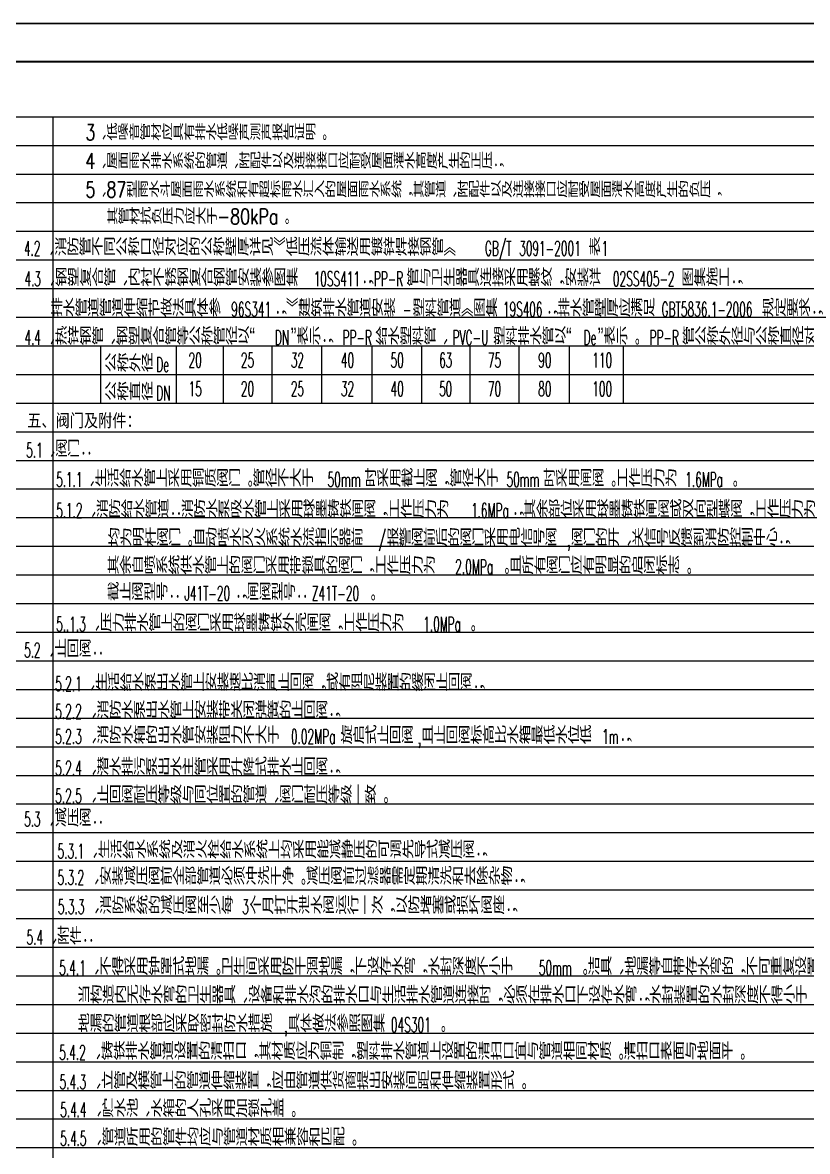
# Model space of a CAD drawing. Extents: x -452079 to 117456, y 3902 to 836955.
# Drawn here: x -274789 to -254254, y 772682 to 802230 of the extents above; entities that cross this region are included whole.
import ezdxf
from ezdxf.enums import TextEntityAlignment as Align

# ---------------------------------------------------------------- set-up
doc = ezdxf.new("R2010")
doc.units = 0
doc.header["$LTSCALE"] = 1000
doc.header["$MEASUREMENT"] = 0
doc.layers.add('0-cxFrame', color=155, linetype='Continuous')
doc.layers.add('总说明', color=2, linetype='Continuous')
doc.layers.add('0-cxText', color=131, linetype='Continuous', lineweight=25)
doc.styles.add('-宋体', font='', dxfattribs={"width": 0.8})
doc.styles.add('_TCH_DIM', font='SIMPLEX', dxfattribs={"width": 0.75, "bigfont": '@1HZTXT'})
doc.styles.add('cx_tuming', font='')
doc.styles.add('cx_tuqian1', font='')
doc.styles.add('黑体', font='', dxfattribs={"height": 12})
doc.styles.get('-宋体').set_extended_font_data('SimSun')
doc.styles.get('cx_tuming').set_extended_font_data('SimHei')
doc.styles.get('cx_tuqian1').set_extended_font_data('SimSun')
doc.styles.get('黑体').set_extended_font_data('SimHei')

# ---------------------------------------------------------------- blocks, each defined once
blk = doc.blocks.new('TK22.A1 L(Dragon)')
at = {"layer": '0-cxFrame', "color": 7, "const_width": 0.5}
blk.add_lwpolyline([(0, 0), (-841, 0), (-841, 594), (0, 594)], close=True, dxfattribs=at)
at = {"layer": '0-cxFrame', "const_width": 0.5}
blk.add_lwpolyline([(-80, 10), (-821, 10), (-821, 584), (-80, 584)], close=True, dxfattribs=at)
at = {"style": '黑体', "flags": 4}
blk.add_attdef('图幅', text='', height=3.3, dxfattribs=at).set_placement((-40, 3), align=Align.RIGHT)
at = {"layer": '0-cxText', "flags": 4}
for tag, height, style, p in [('建设单位', 3.5, 'cx_tuming', (-45, 240)), ('项目名称', 3.5, 'cx_tuming', (-45, 210)), ('子项名称', 3.5, 'cx_tuming', (-45, 180)), ('工程编号', 3.3, 'cx_tuqian1', (-35, 165)), ('图名1', 3.5, 'cx_tuming', (-45, 87)), ('图名2', 3.5, 'cx_tuming', (-45, 79)), ('图名3', 3.5, 'cx_tuming', (-45, 71)), ('出图日期', 3.3, 'cx_tuqian1', (-39, 60)), ('专业', 3.3, 'cx_tuqian1', (-55, 52)), ('图号', 3.3, 'cx_tuqian1', (-55, 44)), ('版次', 3.3, 'cx_tuqian1', (-20, 44))]:
    blk.add_attdef(tag, text='', height=height, dxfattribs=dict(at, style=style)).set_placement(p, align=Align.MIDDLE)

msp = doc.modelspace()

# ---------------------------------------------------------------- linework, layer by layer
at = {"layer": '总说明', "color": 37, "linetype": 'ByBlock'}
for p, q in [((-319081.06, 799765.21), (-251981.06, 799765.21)), ((-273993.19, 799765.21), (-273993.19, 744298.55)), ((-319081.06, 799015.66), (-251981.06, 799015.66)), ((-319081.06, 798266.11), (-251981.06, 798266.11)), ((-319081.06, 797516.56), (-251981.06, 797516.56)), ((-319081.06, 796767.01), (-252047.2, 796767.01)), ((-319081.06, 796017.46), (-251981.06, 796017.46)), ((-319081.06, 795267.91), (-251981.06, 795267.91)), ((-319081.06, 794518.36), (-251981.06, 794518.36)), ((-319081.06, 793768.81), (-251981.06, 793768.81)), ((-319081.06, 793019.26), (-251981.06, 793019.26)), ((-319081.06, 792269.71), (-251981.06, 792269.71)), ((-319081.06, 791520.16), (-251981.06, 791520.16)), ((-319081.06, 790770.61), (-251981.06, 790770.61)), ((-319081.06, 790021.06), (-251981.06, 790021.06)), ((-319081.06, 789271.51), (-251981.06, 789271.51)), ((-319081.06, 788521.96), (-251981.06, 788521.96)), ((-319081.06, 787772.42), (-251981.06, 787772.42)), ((-319081.06, 787022.87), (-251981.06, 787022.87)), ((-319081.06, 786273.32), (-251981.06, 786273.32)), ((-319081.06, 785523.77), (-251981.06, 785523.77)), ((-319081.06, 784774.22), (-251981.06, 784774.22)), ((-319081.06, 784024.67), (-251981.06, 784024.67)), ((-319081.06, 783275.12), (-251981.06, 783275.12)), ((-319081.06, 782525.57), (-251981.06, 782525.57)), ((-319081.06, 781776.02), (-251981.06, 781776.02)), ((-319081.06, 781026.47), (-251981.06, 781026.47)), ((-319081.06, 780276.92), (-274533.98, 780276.92)), ((-293396.39, 780276.92), (-252047.2, 780276.92)), ((-301175.32, 779527.37), (-252047.2, 779527.37)), ((-319081.06, 778777.82), (-251981.06, 778777.82)), ((-319081.06, 778028.27), (-251981.06, 778028.27)), ((-319081.06, 777278.72), (-251981.06, 777278.72)), ((-319081.06, 776529.17), (-251981.06, 776529.17)), ((-319081.06, 775779.63), (-251981.06, 775779.63)), ((-319081.06, 775030.08), (-251981.06, 775030.08)), ((-319081.06, 774280.53), (-251981.06, 774280.53)), ((-319081.06, 773530.98), (-251981.06, 773530.98)), ((-319081.06, 772781.43), (-251981.06, 772781.43))]:
    msp.add_line(p, q, dxfattribs=at)
at = {"layer": '总说明', "color": 2}
for p, q in [((-272750.31, 793768.81), (-259074.25, 793768.81)), ((-272750.31, 793768.81), (-272750.31, 792269.71)), ((-270773.09, 793768.81), (-270773.09, 792269.71)), ((-269542.76, 793768.81), (-269542.76, 792269.71)), ((-268265, 793768.81), (-268265, 792269.71)), ((-266963.51, 793768.81), (-266963.51, 792269.71)), ((-265650.17, 793768.81), (-265650.17, 792269.71)), ((-264348.69, 793768.81), (-264348.69, 792269.71)), ((-263082.78, 793768.81), (-263082.78, 792269.71)), ((-261805.02, 793768.81), (-261805.02, 792269.71)), ((-260491.68, 793768.81), (-260491.68, 792269.71)), ((-259074.25, 793768.81), (-259074.25, 792269.71)), ((-272750.31, 792269.71), (-259074.25, 792269.71))]:
    msp.add_line(p, q, dxfattribs=at)

# ---------------------------------------------------------------- block references
at = {"layer": '0-cxFrame', "xscale": 100, "yscale": 100, "zscale": 100}
msp.add_blockref('TK22.A1 L(Dragon)', (-243981.06, 742804.71), dxfattribs=at)

# ---------------------------------------------------------------- texts
at = {"layer": '总说明', "color": 2, "style": '_TCH_DIM'}
for s, height, width, p in [('3、低噪音管材应具有排水低噪声测声报告证明。', 405, 0.75, (-273144.28, 799152.79)), ('4、屋面雨水排水系统的管道、附配件以及连接接口应耐受屋面灌水高度产生的正压；', 405, 0.75, (-273144.28, 798403.24)), ('5、87型雨水斗屋面雨水系统和有超标雨水汇入的屋面雨水系统，其管道、附配件以及连接接口应耐受屋面灌水高度产生的负压，', 405, 0.75, (-273144.28, 797653.69)), ('其管材抗负压力应大于-80kPa。', 405, 0.75, (-272582.11, 796951.53)), ('、消防管不同公称口径对应的公称壁厚详见《低压流体输送用镀锌焊接钢管》', 446.4567, 0.75, (-274269.39, 796127.97, 800.07)), ('表', 446.46, 0.75, (-259978.68, 796127.97, 800.07)), ('4.2', 382.5, 0.529412, (-274751.53, 796127.97, 800.07)), ('GB/T', 382.5, 0.529412, (-262691.53, 796127.97, 800.07)), ('3091-2001', 382.5, 0.529412, (-261797.96, 796127.97, 800.07)), ('1', 382.5, 0.529412, (-259641.18, 796127.97, 800.07)), ('、钢塑复合管、内衬不锈钢复合钢管安装参图集', 446.4567, 0.75, (-274259.76, 795329.52, 800.07)), ('管与卫生器具连接采用螺纹，安装详', 446.4567, 0.75, (-264742.26, 795329.52, 800.07)), ('图集施工；', 446.457, 0.75, (-257548.69, 795329.52, 800.07)), ('4.3', 382.5, 0.529412, (-274741.9, 795329.52, 800.07)), ('10SS411', 382.5, 0.529412, (-267172.26, 795329.52, 800.07)), ('；', 446.46, 0.75, (-265937.97, 795329.52, 800.07)), ('PP-R', 382.5, 0.529412, (-265600.47, 795329.52, 800.07)), ('02SS405-2', 382.5, 0.529412, (-259342.26, 795329.52, 800.07)), ('、热锌钢管、钢塑复合管等公称管径以“', 446.4567, 0.75, (-274259.76, 793794.92, 800.07)), ('”表示；', 446.457, 0.75, (-267770.12, 793794.92, 800.07)), ('给水塑料管、', 446.457, 0.75, (-265561.9, 793794.92, 800.07)), ('塑料排水管以“', 446.457, 0.75, (-262476.19, 793794.92, 800.07)), ('”表示。', 446.457, 0.75, (-259737.62, 793794.92, 800.07)), ('管公称外径与公称直径对照见下表：', 446.4567, 0.75, (-257529.4, 793794.92, 800.07)), ('4.4', 382.5, 0.529412, (-274741.9, 793794.92, 800.07)), ('DN', 382.5, 0.529412, (-268184.76, 793794.92, 800.07)), ('PP-R', 382.5, 0.529412, (-266420.12, 793794.92, 800.07)), ('PVC-U', 382.5, 0.529412, (-263536.9, 793794.92, 800.07)), ('De', 382.5, 0.529412, (-260113.69, 793794.92, 800.07)), ('PP-R', 382.5, 0.529412, (-258387.62, 793794.92, 800.07)), ('公称外径', 446.457, 0.75, (-272644.73, 793089.5)), ('De', 382.5, 0.529412, (-271294.73, 793089.5)), ('20', 382.5, 0.529412, (-270448.22, 793201.5)), ('25', 382.5, 0.529412, (-269074.72, 793201.5)), ('32', 382.5, 0.529412, (-267773.23, 793201.5)), ('40', 382.5, 0.529412, (-266459.89, 793201.5)), ('50', 382.5, 0.529412, (-265158.41, 793201.5)), ('63', 382.5, 0.529412, (-263892.5, 793201.5)), ('75', 382.5, 0.529412, (-262614.74, 793201.5)), ('90', 382.5, 0.529412, (-261301.4, 793201.5)), ('110', 382.5, 0.529412, (-259883.97, 793201.5)), ('公称直径', 446.457, 0.75, (-272644.73, 792339.95)), ('15', 382.5, 0.529412, (-270448.22, 792451.95)), ('20', 382.5, 0.529412, (-269074.72, 792451.95)), ('25', 382.5, 0.529412, (-267773.23, 792451.95)), ('32', 382.5, 0.529412, (-266459.89, 792451.95)), ('40', 382.5, 0.529412, (-265158.41, 792451.95)), ('50', 382.5, 0.529412, (-263892.5, 792451.95)), ('70', 382.5, 0.529412, (-262614.74, 792451.95)), ('80', 382.5, 0.529412, (-261301.4, 792451.95)), ('100', 382.5, 0.529412, (-259883.97, 792451.95)), ('DN', 382.5, 0.529412, (-271294.73, 792339.95)), ('、阀门：', 446.457, 0.75, (-274252.27, 790845.43, -1600.13)), ('5.1', 382.5, 0.529412, (-274695.84, 790845.43, -1600.13)), ('5.1.1', 382.5, 0.529412, (-273913.33, 790076.64, -1600.13)), ('、生活给水管上采用铜质阀门。管径不大于', 446.4567, 0.75, (-273219.05, 790076.64, -1600.13)), ('50mm', 382.5, 0.529412, (-266806.55, 790076.64, -1600.13)), ('时采用截止阀，管径大于', 446.4567, 0.75, (-265842.26, 790076.64, -1600.13)), ('50mm', 382.5, 0.529412, (-262129.76, 790076.64, -1600.13)), ('时采用闸阀。工作压力为', 446.4567, 0.75, (-261165.48, 790076.64, -1600.13)), ('1.6MPa', 382.5, 0.529412, (-257452.98, 790076.64, -1600.13)), ('。', 446.46, 0.75, (-256392.26, 790076.64, -1600.13)), ('5.1.2', 382.5, 0.529412, (-273913.33, 789267.35, -1600.13)), ('、消防给水管道：消防水泵吸水管上采用球墨铸铁闸阀，工作压力为', 446.4567, 0.75, (-273180.48, 789267.35, -1600.13)), ('1.6MPa', 382.5, 0.529412, (-263055.48, 789267.35, -1600.13)), ('；其余部位采用球墨铸铁闸阀或双向型蝶阀，工作压力为', 446.4567, 0.75, (-261994.76, 789267.35, -1600.13)), ('均为明杆阀门。自动喷水灭火系统水流指示器前', 446.4567, 0.75, (-272561.06, 788521.96)), ('/', 382.5, 0.529412, (-265473.56, 788521.96)), ('报警阀前后的阀门采用电信号阀', 446.4567, 0.75, (-265261.41, 788521.96)), ('阀门的开、关信号反馈到消防控制中心；', 446.4567, 0.75, (-260439.99, 788521.96)), (',', 382.5, 0.529412, (-260536.41, 788521.96)), ('其余自喷系统供水管上的阀门采用带锁具的阀门，工作压力为', 446.4567, 0.75, (-272578.66, 787794.81, -1600.13)), ('2.0MPa', 382.5, 0.529412, (-263466.16, 787794.81, -1600.13)), ('。且所有阀门应有明显的启闭标志。', 446.4567, 0.75, (-262366.87, 787794.81, -1600.13)), ('截止阀型号：', 446.457, 0.75, (-272578.66, 787099.27, -1600.13)), ('J41T-20', 382.5, 0.529412, (-270553.66, 787099.27, -1600.13)), ('；闸阀型号：', 446.457, 0.75, (-269242.23, 787099.27, -1600.13)), ('Z41T-20', 382.5, 0.529412, (-267217.23, 787099.27, -1600.13)), ('。', 446.46, 0.75, (-265867.23, 787099.27, -1600.13)), ('5..1.3', 382.5, 0.529412, (-273913.33, 786293.89, -1600.13)), ('、压力排水管上的阀门采用球墨铸铁外壳闸阀，工作压力为', 446.4567, 0.75, (-273084.05, 786293.89, -1600.13)), ('1.0MPa', 382.5, 0.529412, (-264309.05, 786293.89, -1600.13)), ('。', 446.46, 0.75, (-263248.33, 786293.89, -1600.13)), ('5.2', 382.5, 0.529412, (-274750.56, 785612.86, -1600.13)), ('、止回阀：', 446.457, 0.75, (-274268.41, 785612.86, -1600.13)), ('5.2.1', 382.5, 0.529412, (-273937.12, 784731.76, -1600.13)), ('、生活给水泵出水管上安装速比消声止回阀，或有阻尼装置的缓闭止回阀；', 446.4567, 0.75, (-273204.27, 784731.76, -1600.13)), ('、消防水泵出水管上安装带关闭弹簧的止回阀；', 446.4567, 0.75, (-273165.69, 784006.99, -1600.13)), ('5.2.2', 382.5, 0.529412, (-273937.12, 784006.99, -1600.13)), ('5.2.3', 382.5, 0.529412, (-273937.12, 783349.83, -1600.13)), ('、消防水箱的出水管安装阻力不大于', 446.4567, 0.75, (-273165.69, 783349.83, -1600.13)), ('0.02MPa', 382.5, 0.529412, (-267765.69, 783349.83, -1600.13)), ('旋启式止回阀', 446.457, 0.75, (-266473.55, 783349.83, -1600.13)), ('且止回阀标高比水箱最低水位低', 446.4567, 0.75, (-264352.12, 783349.83, -1600.13)), ('1m', 382.5, 0.529412, (-259627.12, 783349.83, -1600.13)), (',', 382.5, 0.529412, (-264448.55, 783349.83, -1600.13)), ('；', 446.46, 0.75, (-259183.55, 783349.83, -1600.13)), ('5.2.4', 382.5, 0.529412, (-273937.12, 782522.02, -1600.13)), ('、潜水排污泵出水主管采用升降式排水止回阀；', 446.4567, 0.75, (-273165.69, 782522.02, -1600.13)), ('5.2.5', 382.5, 0.529412, (-273937.12, 781793.47, -1600.13)), ('、止回阀耐压等级与同位置的管道、阀门耐压等级一致。', 446.4567, 0.75, (-273165.69, 781793.47, -1600.13)), ('5.3', 382.5, 0.529412, (-274750.72, 781184.17, -800.07)), ('、减压阀：', 446.457, 0.75, (-274268.58, 781184.17, -800.07)), ('5.3.1', 382.5, 0.529412, (-273871.57, 780351.07, -800.07)), ('、生活给水系统及消火栓给水系统上均采用能减静压的可调先导式减压阀；', 446.4567, 0.75, (-273138.71, 780351.07, -800.07)), ('、安装减压阀前全部管道必须冲洗干净。减压阀前过滤器需定期清洗和去除杂物；', 446.4567, 0.75, (-273100.14, 779657.22, -800.07)), ('5.3.2', 382.5, 0.529412, (-273871.57, 779657.22, -800.07)), ('5.3.3', 382.5, 0.529412, (-273866.07, 778896.27, 800.07)), ('、消防系统的减压阀至少每', 446.4567, 0.75, (-273094.64, 778896.27, 800.07)), ('3', 382.5, 0.529412, (-269044.64, 778896.27, 800.07)), ('个月打开泄水阀运行一次，以防堵塞或损坏阀座；', 446.4567, 0.75, (-268851.78, 778896.27, 800.07)), ('5.4', 382.5, 0.529412, (-274684.47, 778094.61)), ('、附件：', 446.457, 0.75, (-274202.33, 778094.61)), ('、不得采用钟罩式地漏。卫生间采用防干涸地漏，下设存水弯，水封深度不小于', 446.4567, 0.75, (-273095.75, 777297.14)), ('。洁具、地漏等自带存水弯的，不可重复设置存水弯。', 446.4567, 0.75, (-260318.96, 777297.14)), ('5.4.1', 382.5, 0.529412, (-273828.6, 777297.14)), ('50mm', 382.5, 0.529412, (-261283.25, 777297.14)), ('当构造内无存水弯的卫生器具、设备和排水沟的排水口与生活排水管道连接时，必须在排水口下设存水弯；水封装置的水封深度不得小于', 446.4567, 0.75, (-273345.62, 776552.89)), ('地漏的管道根部应采取密封防水措施', 446.4567, 0.75, (-273345.62, 775803.34)), ('具体做法参照图集', 446.457, 0.75, (-267849.19, 775803.34)), ('04S301', 382.5, 0.529412, (-265149.19, 775803.34)), ('。', 446.46, 0.75, (-264030.62, 775803.34)), (',', 382.5, 0.529412, (-267945.62, 775803.34)), ('5.4.2', 382.5, 0.529412, (-273828.24, 775079.08)), ('、铸铁排水管道设置的清扫口，其材质应为铜制，塑料排水管道上设置的清扫口宜与管道相同材质。清扫口表面与地面平。', 446.4567, 0.75, (-273056.81, 775079.08)), ('、立管及横管上的管道伸缩装置，应由管道供货商提出安装间距和伸缩装置形式。', 446.4567, 0.75, (-273049.31, 774307.62)), ('5.4.3', 382.5, 0.529412, (-273820.74, 774307.62)), ('5.4.4', 382.5, 0.529412, (-273807.79, 773579.98)), ('、贮水池、水箱的人孔采用加锁孔盖。', 446.4567, 0.75, (-273036.37, 773579.98)), ('、管道所用的管件均应与管道材质相兼容和匹配。', 446.4567, 0.75, (-273036.37, 772830.43)), ('5.4.5', 382.5, 0.529412, (-273807.79, 772830.43))]:
    msp.add_text(s, height=height, dxfattribs=dict(at, width=width)).set_placement(p)
at = {"layer": '总说明', "color": 6, "style": '_TCH_DIM'}
for s, height, width, p in [('排水管道管道伸缩节做法具体参', 446.4567, 0.75, (-274055.9, 794533.47, 800.07)), ('96S341', 382.5, 0.529412, (-269330.9, 794533.47, 800.07)), ('；《建筑排水管道安装', 446.457, 0.75, (-268212.33, 794533.47, 800.07)), ('塑料管道》图集', 446.457, 0.75, (-264586.62, 794533.47, 800.07)), ('19S406', 382.5, 0.529412, (-262224.12, 794533.47, 800.07)), ('；排水管壁厚应满足', 446.457, 0.75, (-261105.54, 794533.47, 800.07)), ('GBT5836.1-2006', 382.5, 0.529412, (-258068.04, 794533.47, 800.07)), ('规定要求；', 446.457, 0.75, (-255445.19, 794533.47, 800.07)), ('-', 382.5, 0.529412, (-264837.33, 794533.47, 800.07))]:
    msp.add_text(s, height=height, dxfattribs=dict(at, width=width)).set_placement(p)
at = {"layer": '总说明', "color": 1, "style": '-宋体', "width": 0.8}
msp.add_text('五、阀门及附件：', height=339.873, dxfattribs=at).set_placement((-274666.68, 791644.31, -1600.13))

doc.saveas('drawing.dxf')
